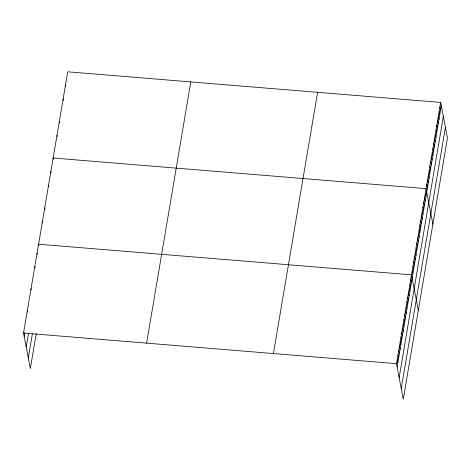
<?xml version="1.0" encoding="UTF-8"?>
<svg xmlns="http://www.w3.org/2000/svg" width="471" height="471" viewBox="0 0 471 471"><rect width="100%" height="100%" fill="white"/><g stroke="black" fill="none" stroke-linecap="round" stroke-linejoin="round"><path stroke-width="0.71" d="M36.226 333.68L30.327 368.575L23.55 333.044L67.73 71.81L440.673 102.425L447.45 137.956L403.27 399.19L396.494 363.665L440.673 102.425M24.18 336.341L24.822 332.532M26.205 346.974L28.46 333.651M28.301 357.936L32.375 333.827M146.622 343.147L190.796 81.913M273.421 353.562L317.601 92.322M397.124 366.962L441.303 105.722M399.155 377.595L443.329 116.361M401.245 388.557L445.419 127.317M23.55 333.044L396.494 363.665M439.908 106.964L440.532 110.261M439.137 111.503L439.767 114.794M438.371 116.037L439.001 119.334M437.606 120.576L438.23 123.873M436.835 125.115L437.465 128.406M436.069 129.649L436.699 132.946M435.304 134.188L435.928 137.485M434.533 138.727L435.163 142.018M433.767 143.261L434.397 146.558M433.002 147.8L433.626 151.097M432.231 152.339L432.861 155.63M431.465 156.872L432.095 160.169M430.7 161.412L431.324 164.709M429.929 165.951L430.559 169.242M429.163 170.484L429.793 173.781M428.398 175.024L429.022 178.321M427.627 179.563L428.257 182.854M426.861 184.096L427.491 187.393M432.873 224.167L426.096 188.635L53.146 158.015L53.4 159.333M425.325 193.175L425.955 196.466M424.559 197.708L425.189 201.005M423.794 202.247L424.418 205.544M423.023 206.787L423.653 210.078M422.257 211.32L422.887 214.617M421.492 215.859L422.116 219.156M420.721 220.399L421.351 223.69M419.955 224.932L420.585 228.229M419.19 229.471L419.82 232.768M418.419 234.01L419.049 237.302M417.653 238.544L418.283 241.841M416.888 243.083L417.518 246.38M416.117 247.622L416.747 250.913M415.351 252.156L415.981 255.453M414.586 256.695L415.216 259.992M413.815 261.234L414.445 264.525M413.049 265.768L413.679 269.065M412.284 270.307L412.914 273.604M418.295 310.371L411.519 274.846L38.569 244.225L38.822 245.544M410.765 279.285L411.395 282.582M410.011 283.725L410.641 287.022M409.264 288.17L409.894 291.461M408.51 292.609L409.14 295.906M407.762 297.048L408.386 300.345M407.009 301.487L407.639 304.784M406.261 305.932L406.885 309.223M405.507 310.371L406.137 313.668M404.754 314.811L405.384 318.108M404.006 319.256L404.636 322.547M403.253 323.695L403.882 326.992M402.505 328.134L403.135 331.431M401.751 332.579L402.381 335.87M401.004 337.018L401.628 340.315M400.25 341.457L400.88 344.754M399.502 345.902L400.126 349.194M398.749 350.342L399.379 353.639M397.995 354.781L398.625 358.078M397.247 359.226L397.877 362.517M65.428 85.422L65.675 86.735M63.126 99.028L63.373 100.347M59.287 121.718L59.54 123.037M56.985 135.33L57.238 136.649M50.844 171.627L51.098 172.945M48.542 185.238L48.796 186.557M44.71 207.923L44.957 209.242M42.408 221.535L42.661 222.854M37.068 253.104L37.321 254.422M34.813 266.427L35.066 267.746M31.062 288.635L31.31 289.953M27.306 310.836L27.559 312.155"/></g></svg>
